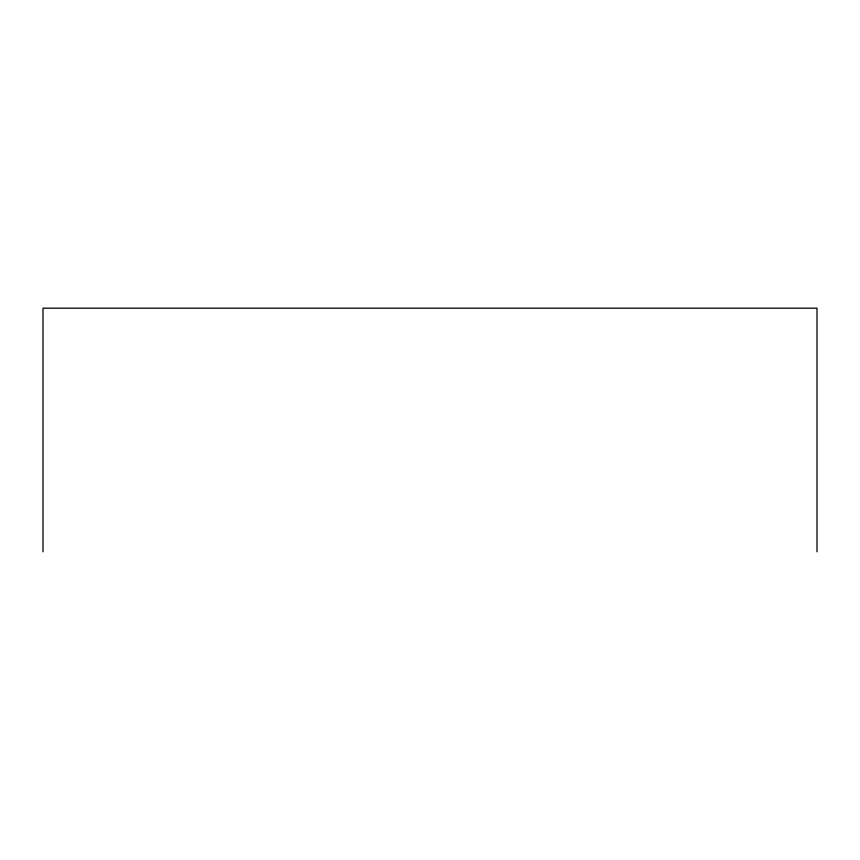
<?xml version="1.0" encoding="UTF-8"?>
<svg xmlns="http://www.w3.org/2000/svg" width="860" height="860" viewBox="0 0 860 860"><rect width="100%" height="100%" fill="white"/><g stroke="black" fill="none" stroke-linecap="round" stroke-linejoin="round"><path stroke-width="1.29" d="M817 551.819L817 308.181L43 308.181L43 551.819"/></g></svg>
